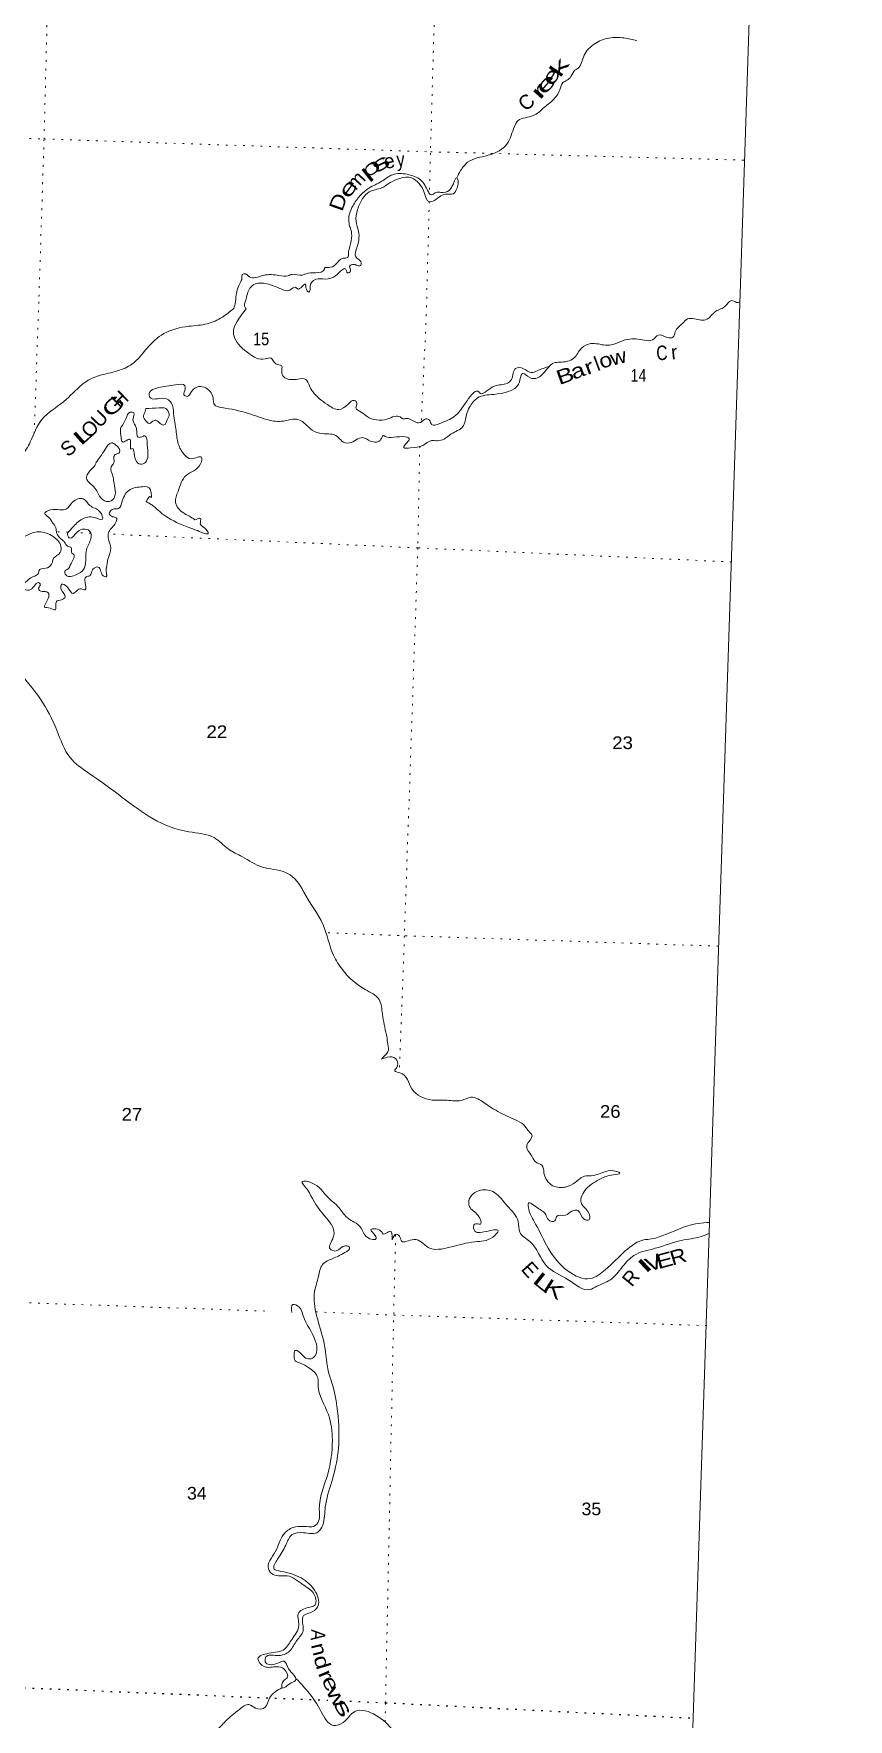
# Model space of a CAD drawing. Header units: feet. Extents: x -820980 to -751810, y -353855 to -168743.
# Drawn here: x -763099 to -751810, y -235966 to -212623 of the extents above; entities that cross this region are included whole.
import ezdxf
from ezdxf.enums import TextEntityAlignment as Align

# ---------------------------------------------------------------- set-up
doc = ezdxf.new("R2010")
doc.units = ezdxf.units.FT
doc.header["$LTSCALE"] = 80
doc.linetypes.add('DOTTED', pattern=[1.5, 0.3, -1.2])
for name, color, linetype, lineweight in [('39', 7, 'Continuous', 13), ('4', 7, 'Continuous', 13), ('6', 7, 'DOTTED', 25), ('7', 7, 'DOTTED', 13)]:
    doc.layers.add(name, color=color, linetype=linetype, lineweight=lineweight)
doc.layers.add('41', color=7, linetype='Continuous')

msp = doc.modelspace()

# ---------------------------------------------------------------- linework, layer by layer
at = {"layer": '39'}
for points in [[(-759480.16, -207423.63), (-759443.54, -207402.39), (-759454.5, -207355.92), (-759461.73, -207321.6), (-759444.93, -207289.84), (-759428.04, -207254.08), (-759419.03, -207212.1), (-759549.81, -207225.11), (-759732.61, -207230.88), (-759918.45, -207280.78), (-760042.04, -207243.73), (-760040.12, -207247.79), (-760150.6, -207164.84), (-760263.56, -207188.32), (-760466, -207261.94), (-760533.05, -207296.53), (-760640.41, -207338.22), (-761016.84, -207383.66), (-761151.3, -207382.52), (-761285.07, -207437.66), (-761926.71, -207838.53), (-762846.81, -208387.59), (-763323.29, -208677.8), (-763611.08, -208882.03), (-764088.9, -209144.08), (-764357.79, -209312.58), (-764599.81, -209533.95), (-764813.52, -209832.32), (-764927.65, -209992.39), (-765024.05, -210080.54), (-765114.01, -210237.16), (-765330.68, -211007.6), (-765410.31, -211495.95), (-765413.59, -211809.29), (-765468.62, -212103.34), (-765532.23, -212421.3), (-765713.48, -213049.92), (-765910.73, -213503.38), (-765947.41, -213699.41), (-766003.36, -213860.84), (-766034.82, -214004.76), (-765989.99, -214148.45), (-765951.97, -214239.75), (-765952.44, -214259.83), (-765921.65, -214316.81), (-765916.33, -214347.07), (-765946.98, -214370.46), (-765973.02, -214454.23), (-765983.39, -214554.45), (-766206.1, -214894.8), (-766355.57, -215365.45), (-766445.31, -215684.8), (-766501.02, -215836.19), (-766527.02, -215917.95), (-766504.44, -215982.77), (-766497.91, -216047.22), (-766493.02, -216095.55), (-766543.41, -216190.81), (-766543.26, -216219.45)], [(-754739.71, -212715.97), (-754919.57, -212681.63), (-755126.35, -212682.82), (-755322.92, -212762.6), (-755471.16, -212921.87), (-755559.72, -213104.63), (-755598.45, -213129.85), (-755654.68, -213216.93), (-755710.06, -213267.87), (-755765.02, -213300.74), (-755807.49, -213400.2), (-755899.04, -213538.7), (-756038.27, -213655.98), (-756171.1, -213757.35), (-756387.55, -213828.63), (-756437.61, -213909.83), (-756533.32, -214140.65), (-756802.17, -214307.14), (-757085.42, -214402.98), (-757182.48, -214519.24), (-757234.67, -214616.6)], [(-760326.41, -216427.7), (-760308.43, -216363.86), (-760291.77, -216240.62), (-760237.64, -216071.12), (-760214.12, -216009.38), (-760211.04, -215963.25), (-760176.51, -215945.97), (-760109.28, -215989.74), (-759916.12, -215970.15), (-759699.35, -215971.2), (-759570.96, -215974.2), (-759518.33, -215955.34), (-759376.07, -215966.71), (-759327.45, -215947.75), (-759186.64, -215934.98), (-759071.03, -215883.44), (-759066.69, -215869.47), (-759014.24, -215858.65), (-758915, -215820.79), (-758812.54, -215730.76), (-758748.11, -215722.23), (-758737.05, -215678.28), (-758718.42, -215568.22), (-758690.79, -215416.18), (-758710.48, -215313.25), (-758729.14, -215252.54), (-758721.99, -215118.1), (-758673.13, -215002.72), (-758579.72, -214870.29), (-758452.71, -214760.75), (-758275.88, -214666.45), (-758127.23, -214575.5), (-757924.36, -214570.2), (-757737.46, -214646.9), (-757628.9, -214812.17), (-757591.72, -214853.22), (-757524.77, -214822.65), (-757454.45, -214820.27), (-757341.45, -214794.79), (-757302.02, -214739.46), (-757274.63, -214683.84), (-757238.98, -214618.38), (-757214.44, -214685.25), (-757232.23, -214759.17), (-757286.31, -214840.28), (-757392.82, -214845.82), (-757473.91, -214880.09), (-757585.89, -214947.79), (-757614.07, -214951.15), (-757687.32, -214820.85), (-757758.69, -214696.63), (-757863.29, -214619.84), (-758024.02, -214626.13), (-758157.89, -214685.28), (-758277.98, -214756.81), (-758447.91, -214813.1), (-758540.34, -214903.36), (-758610.2, -215058.43), (-758632.09, -215222.67), (-758597.1, -215358.1), (-758624.88, -215602.55), (-758639.26, -215702.67), (-758619.85, -215731.25), (-758578.42, -215762.36), (-758563.87, -215826.99), (-758604.27, -215838.1), (-758659.98, -215816.71), (-758720.87, -215845.42), (-758708.27, -215907.99), (-758749.05, -215935.17), (-758779.84, -215878.19), (-758826.41, -215895.19), (-758914.59, -215975.5), (-759056.15, -216020.4), (-759190.71, -216023.28), (-759269.28, -216121.9), (-759268.54, -216176.16), (-759285.15, -216199.88), (-759314.64, -216173.07), (-759327.65, -216128.57), (-759334.83, -216092.24), (-759383.83, -216127.25), (-759440.75, -216158.07), (-759476.35, -216135.14), (-759547.5, -216173.65), (-759661.62, -216160.94), (-759868.63, -216085.78), (-760025.26, -216088.14), (-760102.85, -216144.59), (-760136.82, -216224.16), (-760163.23, -216323.99), (-760168.75, -216416.75), (-760153.35, -216430.93)], [(-754106.52, -216634.02), (-754038.7, -216573.75), (-753942.3, -216571.99), (-753767.81, -216578.08), (-753648.83, -216468.36), (-753510.58, -216393.24), (-753436.63, -216320.63), (-753382.69, -216331.94), (-753336.88, -216347.07), (-753310.25, -216333.83)], [(-769797.1, -220495.41), (-769780.89, -220528.19), (-769733.06, -220528.19), (-769567.06, -220458.49), (-769067.02, -220286.42), (-768848.5, -220216.79), (-768818.54, -220225.51), (-768837, -220337.79), (-768798.66, -220614.34), (-768664.28, -220816.53), (-768473.96, -220939.47), (-768284.93, -220933.59), (-768000.03, -220955.99), (-767459.55, -220961.91), (-767086.49, -220901.74), (-766659.4, -220758.24), (-766185.91, -220605.71), (-765905.03, -220533.44), (-765793.87, -220503.7), (-765692.41, -220363.07), (-765339.52, -220117.31), (-765020.74, -219868.79), (-764721.93, -219519.2), (-764438.15, -219310.15), (-763942.05, -218944.81), (-763483.81, -218659.12), (-763266.7, -218466.71), (-763146.1, -218276.19), (-762984.73, -217963.81), (-762684.11, -217718.91), (-762427.86, -217481.08), (-762289.35, -217393.59), (-762188.1, -217357.59), (-761937.52, -217292.7), (-761736.57, -217198.54), (-761526.9, -216977.79), (-761295.52, -216775.63), (-760949.72, -216674.61), (-760693.76, -216640.02), (-760484.24, -216548.86), (-760326.41, -216427.7)], [(-760153.35, -216430.93), (-760281.12, -216608.9), (-760332.1, -216738.58), (-760314.06, -216835.57), (-760115.71, -217053.27), (-759890.17, -217126.68), (-759809.57, -217116.39), (-759742.93, -217196.35), (-759665.02, -217218.19), (-759661.17, -217320.91), (-759616.34, -217386.3), (-759437.9, -217406.34), (-759329.47, -217410.75), (-759277.11, -217500.46), (-759232.58, -217579.92), (-759029.39, -217759.49), (-758872.07, -217827.37), (-758741.89, -217753.78), (-758656.37, -217701.34), (-758619.1, -217744.42), (-758632.39, -217802.49), (-758559.3, -217862.46), (-758478.23, -217924.63), (-758203.67, -217960.88), (-758096.36, -217923.01), (-758022.16, -217930.69), (-757984.51, -217955.67), (-757932.15, -217950.79), (-757822.57, -217995.47), (-757740.42, -218007.35), (-757662.98, -217956.74), (-757615.16, -217975.91), (-757584.26, -218034.95), (-757477.49, -218023.23), (-757270.43, -217925.18), (-757092.94, -217705.73), (-756927.63, -217586.63), (-756923.74, -217592.75), (-756739.2, -217514.32), (-756555.42, -217472.1), (-756477.77, -217411.44), (-756420.25, -217257.76), (-756309.81, -217262.21), (-756202.45, -217316.91), (-756123.55, -217292.49), (-755951.08, -217227.45)], [(-754106.52, -216634.03), (-754206.87, -216749.28), (-754240.63, -216825), (-754311.1, -216831.49), (-754443, -216796.38), (-754522.79, -216863.03), (-754635.4, -216866.58), (-754866.28, -216855.44), (-755149.38, -216937.72), (-755355.85, -216913.03), (-755505.95, -216978.13), (-755611.34, -217114.66), (-755811.52, -217172.61), (-755888.07, -217180.98), (-755965.81, -217245.67), (-756046.15, -217338.48), (-756139.83, -217396.78), (-756253.73, -217366.08), (-756329.34, -217330.2), (-756341.86, -217352.06), (-756378.61, -217474), (-756723.3, -217617.31), (-756947.42, -217666.69), (-757058.66, -217795.03), (-757101.01, -217896.73), (-757152.81, -218064.62), (-757311.71, -218165.75), (-757411.67, -218235.99), (-757508.64, -218260), (-757584.98, -218258.31), (-757706.95, -218324.04), (-757876.49, -218358.52), (-757968.85, -218354.47), (-757925.13, -218282.99), (-757893.89, -218231.36), (-757981.72, -218203.25), (-758142.76, -218215.79), (-758216.87, -218204.09), (-758254.74, -218189.17), (-758285.93, -218238.79), (-758431.16, -218263.75), (-758540.7, -218217.05), (-758723.11, -218289.49), (-758827.09, -218265.05), (-758892.01, -218199.22), (-759098.19, -218160.45), (-759239.83, -218111.03), (-759423.69, -217968.11), (-759669.35, -217990.85), (-759873.77, -217964.2), (-760135.21, -217877.92), (-760493.28, -217799.57), (-760594.91, -217759.08), (-760609.45, -217686.31), (-760639.67, -217595.09), (-760810.67, -217508.8), (-760910.59, -217577.02), (-760972.34, -217646.09), (-761016.07, -217622.99), (-760998.25, -217540.87), (-761003.42, -217500.51), (-761133.73, -217485.56), (-761373.71, -217524.52), (-761498.03, -217606.29), (-761491.02, -217654.74), (-761292.46, -217673.22), (-761189.32, -217737.89), (-761160.3, -217885.43), (-761125.08, -218119.65), (-761094.81, -218303.44), (-761011.51, -218450.18), (-760912.27, -218508.72), (-760773.15, -218487.65), (-760785.12, -218577.94), (-760987.52, -218740.49), (-761098.76, -218963.42), (-761134.02, -219109.54), (-761024.64, -219258.87), (-760889.67, -219338.32), (-760863.86, -219352.98), (-760829.41, -219339.66), (-760787.19, -219338.58), (-760790.69, -219408.93), (-760733.59, -219464.53), (-760678.96, -219542.21), (-760830.9, -219504.64), (-761040.24, -219425.55), (-761351.85, -219241.57), (-761438.66, -219165.19), (-761486.23, -219133.95), (-761539.82, -219102.58)], [(-761896.04, -218084.49), (-761816.77, -217947.38), (-761762.79, -217866.07), (-761710.73, -217875.27), (-761722.53, -217957.52), (-761711.58, -218010.08), (-761673.29, -218099.47), (-761651.53, -218210.64), (-761617.38, -218211.39), (-761560.67, -218190.51), (-761525.06, -218312.04), (-761516.25, -218465.18), (-761548.39, -218559.05), (-761617.24, -218583.69), (-761688.19, -218517.72), (-761743.37, -218371.61), (-761745.42, -218373.58), (-761755.68, -218288.83), (-761770.68, -218238.19), (-761817.35, -218259.29), (-761867.96, -218276.28), (-761888.6, -218207.41), (-761895.4, -218148.9), (-761896.04, -218084.49)], [(-761546.66, -217814.5), (-761361.56, -217804.51), (-761269.33, -217814.6), (-761220.82, -217896.17), (-761248.55, -217972.03), (-761294.24, -218041.45), (-761334.2, -218030.5), (-761385.44, -217983.08), (-761427.54, -217978.13), (-761496.78, -218020.87), (-761557.9, -217965.18), (-761577.34, -217934.57), (-761566.28, -217886.52), (-761544.39, -217814.38)], [(-762235.53, -218561.39), (-762111.39, -218383.59), (-762018.95, -218289.04), (-761963.22, -218314.42), (-761911.2, -218420.22), (-761933.68, -218437.83), (-761976.25, -218455), (-761988.68, -218567.42), (-762025.99, -218620.93), (-762000.69, -218754.31), (-761984.66, -218851.26), (-761967.34, -218982.45), (-762007.56, -219078.15), (-762090.47, -219102.48), (-762185.31, -219025.92), (-762223.99, -218954.63), (-762284.68, -218878.83), (-762363.28, -218794.59), (-762357.9, -218730.31), (-762273.41, -218631.56), (-762234.87, -218567.53)], [(-761539.82, -219102.58), (-761478.15, -219037.54), (-761476.23, -219041.6), (-761478.11, -218940.94), (-761589.71, -218896.22), (-761763.4, -218936.65), (-761873.31, -219097.22), (-761923.7, -219198.74), (-761982.08, -219203.48), (-762051.91, -219274.38), (-762004.47, -219311.66), (-761954.55, -219326.85), (-761997.25, -219444.63), (-762048.79, -219505.88), (-762068.19, -219567.83), (-762066.95, -219604.08), (-762029.76, -219745.77), (-762071.21, -219899.81), (-762091.81, -220018.08), (-762094.03, -220028.1), (-762096.5, -220144.76), (-762134.37, -220129.84), (-762204.17, -220009.56), (-762279.17, -220040.1), (-762321.27, -220129.73), (-762373.84, -220144.66), (-762387.55, -220222.84), (-762383.66, -220323.55), (-762441.66, -220310.19), (-762498.41, -220333.09), (-762547.52, -220374.26), (-762637.96, -220279.69), (-762707.62, -220247.96), (-762721.04, -220312.06), (-762661.07, -220422.06), (-762712.19, -220463.19), (-762785.06, -220487.74), (-762797.53, -220602.17), (-762869.38, -220578.44), (-762947.42, -220562.63), (-762898.66, -220442.96), (-762899, -220364.47), (-762940.89, -220349.46), (-763016.92, -220333.69), (-763030.3, -220301.2), (-763007.09, -220249.39), (-763018.76, -220231.02), (-763143.26, -220320.84), (-763233.65, -220318.84), (-763303.53, -220297.17), (-763233.95, -220238.33), (-763154.07, -220167.66), (-763083, -220133), (-763038.17, -220103.81), (-763014.79, -220043.96), (-762907.78, -220020.16), (-762839.78, -219941.17), (-762822.56, -219887.22), (-762730.46, -219808.76), (-762722.56, -219720.39), (-762830.22, -219585.19), (-763025.79, -219520.49), (-763264.74, -219605.76), (-763596.6, -219807.71), (-763795.46, -219992.48), (-763908.15, -220283.8), (-763807.06, -220634.17), (-763647.68, -220983.83), (-763335.42, -221421.39), (-763004.65, -221839.23), (-762778.59, -222266.83), (-762593.73, -222647.23), (-762331.09, -222866.35), (-761871.9, -223198.49), (-761444.11, -223495.72), (-760947.53, -223675.75), (-760599.54, -223755.89), (-760397.94, -223915.3), (-760207.24, -224020.14), (-759928.96, -224165.15), (-759618.89, -224232.38), (-759378.65, -224465.09), (-759355.48, -224509.87), (-759087.79, -224964.56), (-758943.96, -225384.3), (-758819.58, -225584.27), (-758505.87, -225858.85), (-758311.88, -225997.97), (-758265.97, -226202.24), (-758211.68, -226485.17), (-758180, -226697.17)], [(-762836.25, -219395.89), (-762892.88, -219318.17), (-762946.05, -219266.68), (-762864.64, -219218.17), (-762643.25, -219202.95), (-762560.94, -219112.2), (-762411.23, -219065.2), (-762320.7, -219155.75), (-762177.95, -219247.45), (-762145.85, -219344.75), (-762261.93, -219322.06), (-762425.19, -219344.61), (-762564.39, -219464.29), (-762605.59, -219511.67), (-762630.76, -219561.43), (-762605.5, -219602.23), (-762470.79, -219504.59), (-762316.37, -219520.08), (-762301.92, -219596.87), (-762361.37, -219746.49), (-762377.61, -219848.76), (-762384.57, -219987.46), (-762407.82, -220041.28), (-762505.81, -220113.57), (-762652.62, -220118.37), (-762665.53, -220063.75), (-762606.3, -220018.78), (-762602.07, -220008.81), (-762551.64, -219905.28), (-762542.15, -219837.07), (-762569.8, -219814.32), (-762580.28, -219739.63), (-762630.07, -219718.41), (-762671.14, -219665.18), (-762704.65, -219634.25), (-762780.94, -219535.97), (-762791.5, -219465.3), (-762836.25, -219395.89)], [(-758180, -226697.17), (-758209.24, -226748.85), (-758277.1, -226821.81), (-758198.17, -226795.38), (-758086.06, -226815.97), (-758056.06, -226917.25), (-758095.71, -226986.81), (-758025.92, -227012.5), (-757857.82, -227235.57), (-757577.75, -227390.68), (-757368.8, -227393.29), (-757171.9, -227395.63), (-757042.36, -227352.21), (-756847.17, -227435.01), (-756605.09, -227581.23), (-756362.33, -227695.27), (-756273.56, -227773.7), (-756265.83, -227787.96), (-756191.54, -227886.2), (-756262.49, -228009.4), (-756197.52, -228167.8), (-756127.08, -228257.9), (-756055.49, -228293.7), (-756027.62, -228400.97), (-755902.73, -228576.8), (-755728.27, -228594.74), (-755592.24, -228529.33), (-755465.86, -228445.59), (-755373.25, -228437.58), (-755175.11, -228381.59), (-755018.31, -228379.02), (-754976.59, -228402.08), (-755065.53, -228426.27), (-755235.41, -228476.85), (-755441.45, -228621.21), (-755501.76, -228716.47), (-755513.8, -228810.78), (-755419.95, -228933.6), (-755402.25, -229046.69), (-755476.4, -229037), (-755554.32, -228920.57), (-755642.87, -228926.66), (-755730.53, -228985.09), (-755851.43, -229000.53), (-755874.9, -229064.41), (-755966.96, -229046.27), (-756001.66, -228977.08), (-756118.21, -228881.94), (-756243.48, -228818.8), (-756242.67, -228875.16), (-756143.08, -229106.77), (-755967.28, -229440.69), (-755692.72, -229760.7), (-755383.37, -229862.12), (-755177.8, -229739.89), (-754900.99, -229480.38), (-754624.35, -229323.49), (-754590.12, -229320.22), (-754173.2, -229182.54), (-753892.07, -229098.2), (-753731.16, -229084.43)], [(-759298.33, -228636.53), (-759376.25, -228520.1), (-759239.99, -228539.21), (-759029.03, -228731.03), (-758871.36, -228877.4), (-758755.79, -229018.81), (-758569.66, -229149.7), (-758476.18, -229290.62), (-758351.98, -229309.47), (-758365.15, -229266.92), (-758425.71, -229185.08), (-758275.66, -229216.58), (-758262.11, -229241.02), (-758195.39, -229222.38), (-758146.88, -229209.36), (-758131.24, -229324.41), (-758087.52, -229252.94), (-758029.74, -229276.35), (-758001.01, -229343.39), (-757829.72, -229321.02), (-757631.06, -229430.06), (-757331.59, -229428.63), (-756984.34, -229353.8), (-756735.73, -229286.86), (-756663.55, -229199.91), (-756830.57, -229210.3), (-756996.91, -229188.51), (-756989.18, -229108.19), (-756908.79, -229107.95), (-756938.45, -228990.58), (-757060.35, -228863.11), (-757066.63, -228780.47), (-756904.87, -228639.15), (-756714.6, -228669.52), (-756539.62, -228852.49), (-756383.53, -229073.28), (-756362.54, -229220.65), (-756222.61, -229350.53), (-755996.51, -229681.53), (-755683.27, -229883.66), (-755394.65, -230014.81), (-755293.19, -229968.76), (-755112.49, -229882.2), (-754937.74, -229696.9), (-754779.7, -229541.42), (-754484.21, -229443.31), (-754122.17, -229334.6), (-753849.71, -229280.25), (-753736.26, -229237.9)], [(-759521.24, -230334.08), (-759508.81, -230221.66), (-759421.19, -230259.82), (-759363.45, -230379.83), (-759192.05, -230731.76), (-759185.64, -230902.95), (-759237.22, -230966.21), (-759307.65, -230970.69), (-759378.86, -230916.79), (-759476.05, -230856.28), (-759489.21, -230908.31), (-759473.1, -231001.24), (-759407.45, -231032.88), (-759284.23, -231097.99), (-759160.58, -231237.56), (-759154.94, -231350.38), (-759014.61, -231745.9), (-758959.85, -232101.29), (-759024.03, -232568.76), (-759140.9, -233057.2), (-759160.94, -233243.9), (-759244.58, -233302.43), (-759254.62, -233302.2), (-759499.94, -233308.85), (-759636.66, -233406.45), (-759752.31, -233647.39), (-759845.73, -233882.78), (-759781.06, -233960.69), (-759584.5, -233979.12), (-759362.09, -234104.78), (-759206.3, -234245.07), (-759209.41, -234391.9), (-759268.14, -234412.74), (-759361.18, -234440.87), (-759424.47, -234487.77), (-759424.25, -234666.87), (-759518.66, -234853.95), (-759622.12, -234994.54), (-759842.4, -235052.05), (-759990.74, -235129.27), (-759904.53, -235233.81), (-759729.77, -235237.67), (-759628.01, -235272.12), (-759586.34, -235391.77), (-759637.41, -235430.89), (-759655.57, -235529.1), (-759529.53, -235461.45), (-759464.27, -235416.61), (-759491.16, -235357.66), (-759565.57, -235265.45), (-759625.66, -235161.49), (-759734.9, -235195.3), (-759889.11, -235169.75), (-759879.62, -235101.54), (-759730.5, -235082.7), (-759548.27, -235018.31), (-759452.75, -234873.52), (-759365.48, -234738.61), (-759359.04, -234529.46), (-759273.82, -234491.1), (-759163.64, -234413.04), (-759189.46, -234209.22), (-759394.19, -234007.48), (-759675.62, -233916.73), (-759767.38, -233884.52), (-759718.24, -233746.75), (-759605.59, -233552.03), (-759520.24, -233413.05), (-759360.83, -233382.36), (-759155.6, -233370.8), (-759093.29, -233275.59), (-759057.82, -233024.82), (-758967.95, -232672.63), (-758880.82, -232260.01), (-758873.96, -231841.58), (-758974.58, -231279.91), (-759002.83, -231190.74), (-759072.13, -230762.58), (-759178.39, -230371.84), (-759205.58, -230043.22), (-759152.89, -229833.09), (-759095.12, -229667.34), (-758952.67, -229583.96), (-758788.17, -229503.07), (-758720.35, -229432.13), (-758778.09, -229406.7), (-758908.27, -229480.29), (-758990.07, -229452.32), (-758946.4, -229288.27), (-759102.06, -228952.79), (-759298.33, -228636.53)], [(-759459.43, -235404.96), (-759279.38, -235605.84), (-759119.78, -235850.85), (-758945.15, -236049.92), (-758809.62, -236008.64), (-758647.65, -235857.27), (-758351.38, -235912.12), (-758114.73, -236124.63), (-757913.55, -236493.32), (-757857.12, -236864.85), (-757757.49, -237094.45), (-757710.64, -237349.05), (-757652.54, -237736.71), (-757624.38, -237868.64)], [(-759658.64, -235528.83), (-759831.48, -235674.12), (-759892.42, -235799.56), (-760025.34, -235812.72), (-760116.71, -235762.4), (-760246.72, -235827.94), (-760441.13, -235992.68), (-760568.32, -236114.64), (-760768.85, -236188.69), (-761062.8, -236498.13), (-761445.81, -236932.38), (-761829.59, -237308.26), (-762140.42, -237655.57), (-762402.95, -238094.5), (-762452.85, -238457.64), (-762503.6, -239239.33), (-762576.92, -239758.92), (-762730.64, -240278.74), (-762869.06, -240551.37), (-763014.96, -240797.68), (-763204.29, -240912.23), (-763388.58, -240978.58), (-763724.84, -241198.55), (-763898.35, -241420.1), (-763889.03, -241643.68), (-763887.74, -241772.5), (-764024.75, -242073.34), (-764666.5, -242578.34), (-765000.88, -242804.38), (-765184.3, -243398.01), (-765403.09, -244143.79), (-765517.16, -244310.3), (-765957.92, -244529.97), (-766528.01, -244593.83), (-766981.9, -244485.19), (-767153.75, -244344.54), (-767313.52, -244012.99), (-767512.05, -243803.34), (-767679.46, -243737.25), (-767916.36, -243725.97), (-768136.05, -243471.58), (-768587.99, -242892.08), (-768732.33, -242496.47), (-768784.48, -242207.55), (-768908.48, -241800.31)]]:
    msp.add_spline(points, degree=3, dxfattribs=at)
at = {"layer": '4'}
msp.add_lwpolyline([(-814434.73, -168743.41), (-783122.91, -169842.15), (-751809.62, -170897.83), (-757851.71, -353854.74), (-789416.66, -352790.59), (-820980.12, -351683)], close=True, dxfattribs=at)
at = {"layer": '6'}
for points in [[(-779162.27, -215791.95), (-779243.09, -218823.75), (-779292.15, -224072.98), (-779412.62, -229656.69), (-779461.94, -232360.25), (-779017.8, -234917.75), (-774157.71, -235073.54), (-768965.45, -235297.04), (-763594.2, -235514.44), (-759023.88, -235702.85)], [(-758717.73, -235715.47), (-758223.04, -235735.86), (-753957.94, -235949.94)]]:
    msp.add_lwpolyline(points, dxfattribs=at)
at = {"layer": '7'}
for p, q in [((-757617.16, -214945.92), (-757658.26, -216512.14)), ((-763027.61, -216335.34), (-763092.61, -218163.73)), ((-757658.26, -216512.14), (-757726.99, -218003.82)), ((-762621.8, -219525.82), (-762786.65, -219518.31)), ((-762303.83, -219540.32), (-762503.2, -219531.23))]:
    msp.add_line(p, q, dxfattribs=at)
for points in [[(-757359.05, -206538.91), (-757444.29, -208783.19), (-757600.36, -214276.41), (-757614.29, -214831.41)], [(-762826.34, -209027.65), (-762955.35, -214080.82), (-763027.61, -216335.34)], [(-766034.19, -213973.83), (-762955.35, -214080.82), (-757601.95, -214258.29), (-753245.4, -214374.23)], [(-757748.25, -218335.16), (-757775.24, -219743.27), (-757961.53, -225114.23), (-758033.49, -227007.53)], [(-753425.65, -219937.61), (-757775.24, -219743.27), (-762065.57, -219551.2)], [(-753607.44, -225259.43), (-758035.83, -225111.44), (-759042.4, -225072.24)], [(-758082.92, -229253.69), (-758111.94, -230441.62), (-758223.04, -235735.86), (-758223.04, -235735.86)], [(-772278.38, -229880.46), (-768730.65, -230007.64), (-763396.84, -230190), (-759834.33, -230314.25)], [(-759188.5, -230324.2), (-758109.15, -230367.32), (-753770.27, -230513.96)], [(-758223.04, -235735.86), (-758321.6, -240949.78), (-758499.13, -246286.73), (-758676.11, -251597.52), (-759295.17, -262211.24), (-759299.77, -262255.2)]]:
    msp.add_lwpolyline(points, dxfattribs=at)

# ---------------------------------------------------------------- texts
at = {"layer": '41'}
for s, rotation, width, p in [('e', 58.106, 1.55, (-755847.51, -213263.64)), ('k', 55.612, 1.85, (-755735.32, -213143.85)), ('r', 48.025, 2.15, (-756024.22, -213481.44)), ('e', 48.765, 1.9, (-755928.4, -213378.7)), ('p', 38.667, 1.9, (-758376.05, -214561.99)), ('s', 33.353, 1.85, (-758240.81, -214495.6)), ('y', 4.22, 0.85, (-758007.9, -214463.04)), ('e', 54.7, 1.65, (-758663.57, -214820.96)), ('D', 70.702, 1.2, (-758785.49, -214985.82)), ('o', 20.446, 1.2, (-755142.93, -217237.37)), ('w', 14.063, 1.15, (-754974.01, -217194.3)), ('C', 3.149, 0.8, (-754387.65, -217142.17)), ('B', 19.519, 1.35, (-755701.78, -217450.01)), ('a', 20.318, 1.3, (-755527.43, -217382.8)), ('r', 20.318, 1.35, (-755369.85, -217329.4)), ('G', 40.322, 1.5, (-761930.73, -217849.57)), ('L', 41.773, 1.95, (-762340.62, -218246.2)), ('R', 16.43, 1.15, (-754140.48, -229651.23)), ('I', 43.095, 2.25, (-754564.14, -229754.08)), ('V', 23.065, 1.25, (-754467.86, -229737.09)), ('E', 15.071, 1.3, (-754331.11, -229702.9)), ('L', 321.431, 1.85, (-756095.71, -229992.17)), ('K', 327.426, 1.55, (-755944, -230093.26)), ('A', 267.212, 0.85, (-759256.25, -234794.09)), ('n', 283.713, 1.15, (-759237.49, -235018.57)), ('d', 286.581, 1.3, (-759196.38, -235202.38)), ('r', 292.686, 1.4, (-759137.24, -235384.57)), ('e', 297.061, 1.4, (-759068.65, -235513.38)), ('w', 300.584, 1.5, (-758983.44, -235702.13)), ('s', 302.782, 1.85, (-758892.84, -235856.25))]:
    msp.add_text(s, height=200, rotation=rotation, dxfattribs=dict(at, width=width)).set_placement(p, align=Align.CENTER)
for s, rotation, p in [('C', 42.443, (-756204.59, -213643.27)), ('e', 12.239, (-758151.97, -214483.75)), ('m', 46.43, (-758561.02, -214720.46)), ('l', 20.446, (-755257.97, -217285.93)), ('r', 5.712, (-754212.58, -217130.6)), ('H', 44.548, (-761835.56, -217753.96)), ('O', 45.207, (-762250.01, -218162.71)), ('U', 46.524, (-762116.02, -218022.54)), ('S', 41.082, (-762553.43, -218434.29)), ('E', 311.96, (-756296.29, -229804.86)), ('R', 50.462, (-754747.12, -229915.43))]:
    msp.add_text(s, height=200, rotation=rotation, dxfattribs=at).set_placement(p, align=Align.CENTER)
at = {"layer": '7'}
for s, width, p in [('15', 0.85, (-760056.99, -216937.06)), ('14', 0.85, (-754827.71, -217441.6)), ('22', 1.1, (-760703.43, -222376.38)), ('23', 1.1, (-755080.77, -222529.6)), ('27', 1.1, (-761880.76, -227675.04)), ('26', 1.1, (-755251.49, -227635.65)), ('34', 1.05, (-760975, -232922.36)), ('35', 1.05, (-755507.17, -233139.57))]:
    msp.add_text(s, height=175, dxfattribs=dict(at, width=width)).set_placement(p)

doc.saveas('drawing.dxf')
